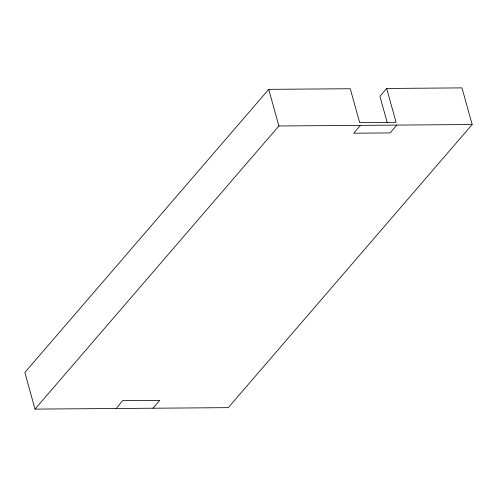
<?xml version="1.0" encoding="UTF-8"?>
<svg xmlns="http://www.w3.org/2000/svg" width="497" height="497" viewBox="0 0 497 497"><rect width="100%" height="100%" fill="white"/><g stroke="black" fill="none" stroke-linecap="round" stroke-linejoin="round"><path stroke-width="0.75" d="M116.261 408.497L122.535 400.657L159.723 400.377L152.964 408.223M386.685 88.46L396.072 122.305L359.66 122.579L350.273 88.733L268.728 89.348L24.85 372.477L35.007 409.112L228.272 407.652L472.15 124.523L461.993 87.888L386.685 88.46L379.925 96.3L387.219 122.591M35.007 409.112L278.885 125.983L472.15 124.523M360.431 125.362L353.671 133.208L390.083 132.935L396.842 125.089M268.728 89.348L278.885 125.983"/></g></svg>
